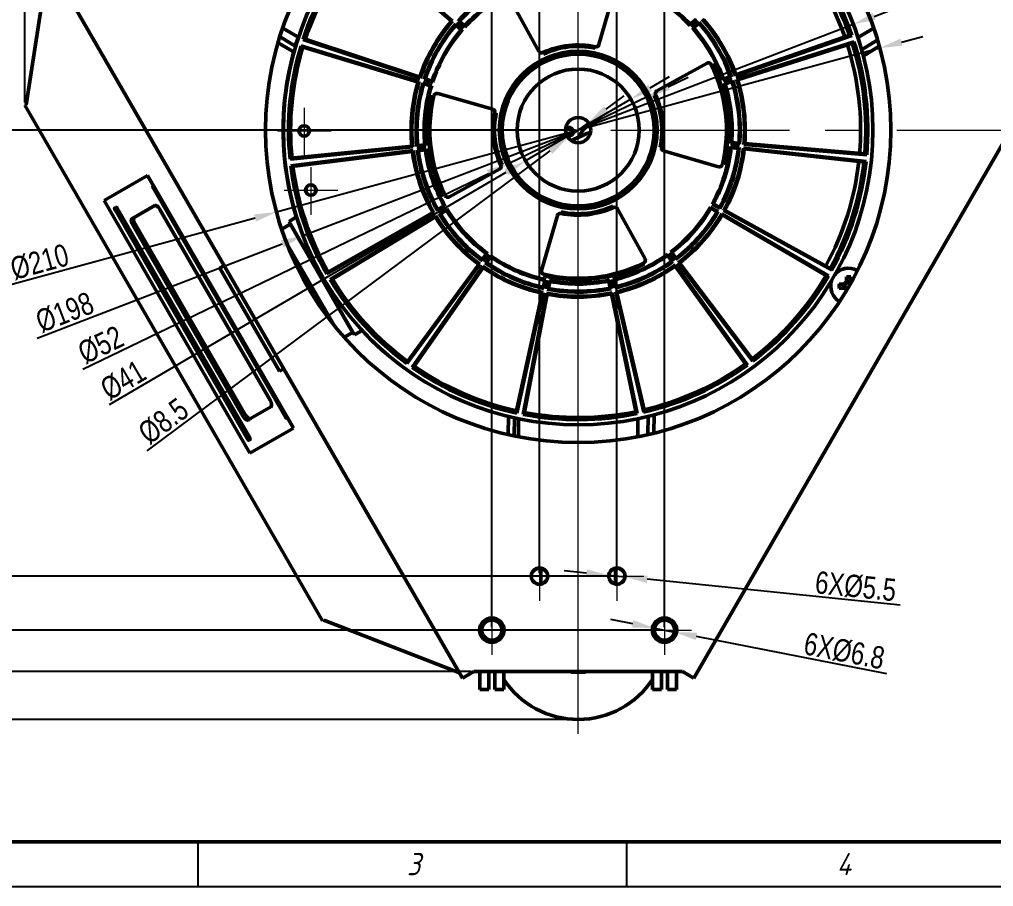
# Model space of a CAD drawing. Header units: inches. Extents: x -2049 to -860, y -317 to 524.
# Drawn here: x -1871.9 to -1653.8, y -317.3 to -123.1 of the extents above; entities that cross this region are included whole.
import ezdxf

# ---------------------------------------------------------------- set-up
doc = ezdxf.new("R2010")
doc.units = ezdxf.units.IN
doc.header["$LTSCALE"] = 2.574606
doc.header["$MEASUREMENT"] = 0
doc.header["$PDMODE"] = 3
doc.header["$PDSIZE"] = 0.3125
doc.linetypes.add('CENTER', pattern=[0.6, 0.375, -0.075, 0.075, -0.075])
doc.linetypes.add('CENTERX2', pattern=[20.32, 12.7, -2.54, 2.54, -2.54])
doc.layers.get('0').update_dxf_attribs({"linetype": 'CONTINUOUS', "lineweight": 50})
doc.layers.get('Defpoints').update_dxf_attribs({"linetype": 'CONTINUOUS'})
for name, color, linetype, lineweight in [('dim', 7, 'CONTINUOUS', 9), ('中心线', 7, 'CENTERX2', 15), ('侧边栏', 255, 'CONTINUOUS', 25), ('图框粗', 7, 'CONTINUOUS', 50), ('图框细', 255, 'CONTINUOUS', 25)]:
    doc.layers.add(name, color=color, linetype=linetype, lineweight=lineweight)
doc.styles.add('TEXTSTYLE_1', font='gdt', dxfattribs={"width": 0.8})
doc.styles.add('样式5.0', font='gbeitc.shx', dxfattribs={"height": 5, "bigfont": 'gbcbig.shx'})
doc.dimstyles.new('ISO-25', dxfattribs={"dimtxt": 5, "dimasz": 5, "dimexe": 1.25, "dimexo": 0.625, "dimtad": 1, "dimdec": 0, "dimlfac": 1.5, "dimdsep": 46, "dimtxsty": 'TEXTSTYLE_1', "dimcen": 2.5, "dimclrd": 256, "dimclre": 256, "dimclrt": 256, "dimadec": 0, "dimazin": 0, "dimtfac": 1, "dimtdec": 0, "dimtmove": 0, "dimatfit": 3, "dimfxl": 1, "dimlwd": 25, "dimarcsym": 0})
doc.dimstyles.new('ISO-25$0', dxfattribs={"dimtxt": 5, "dimasz": 5, "dimexe": 1.25, "dimexo": 0.625, "dimtad": 1, "dimdec": 0, "dimlfac": 1.5, "dimdsep": 46, "dimtxsty": 'TEXTSTYLE_1', "dimcen": 2.5, "dimclrd": 256, "dimclre": 256, "dimclrt": 256, "dimadec": 0, "dimazin": 0, "dimtfac": 1, "dimtdec": 0, "dimtmove": 0, "dimatfit": 3, "dimfxl": 1, "dimlwd": 25, "dimarcsym": 0})

# ---------------------------------------------------------------- blocks, each defined once
blk = doc.blocks.new('A0图框')
at = {"layer": '图框粗'}
blk.add_lwpolyline([(25, 10), (1179, 10), (1179, 831), (25, 831)], close=True, dxfattribs=at)
at = {"layer": '图框细'}
for p, q in [((217, 0), (217, 10)), ((313, 0), (313, 10))]:
    blk.add_line(p, q, dxfattribs=at)
blk.add_lwpolyline([(0, 0), (1189, 0), (1189, 841), (0, 841)], close=True, dxfattribs=at)
at = {"layer": '图框细', "char_height": 5, "width": 96, "attachment_point": 1, "style": '样式5.0'}
for s, insert in [('\\pi46.69792;3', (217, 7.52)), ('\\pi46.95833;4', (313, 7.52))]:
    blk.add_mtext(s, dxfattribs=dict(at, insert=insert))
blk = doc.blocks.new('*D21')
at = {"layer": 'Defpoints', "color": 0, "transparency": 16777216}
for p in [(-1950.62, -64.04), (-1840.15, -64.04), (-1746.82, -279.87)]:
    blk.add_point(p, dxfattribs=at)
at = {"layer": 'dim', "lineweight": -2, "transparency": 16777216}
for p, q in [((-1840.77, -64.04), (-1951.87, -64.04)), ((-1747.44, -279.87), (-1951.87, -279.87))]:
    blk.add_line(p, q, dxfattribs=at)
at = {"layer": 'dim', "lineweight": 25, "transparency": 16777216}
blk.add_line((-1950.62, -274.87), (-1950.62, -69.04), dxfattribs=at)
at = {"layer": 'dim', "transparency": 16777216}
for points in [[(-1951.45, -69.04), (-1949.79, -69.04), (-1950.62, -64.04)], [(-1951.45, -274.87), (-1949.79, -274.87), (-1950.62, -279.87)]]:
    blk.add_solid(points, dxfattribs=at)
at = {"layer": 'dim', "transparency": 16777216, "insert": (-1953.75, -149.27), "char_height": 5, "attachment_point": 5, "rotation": 90, "style": 'TEXTSTYLE_1'}
blk.add_mtext('324', dxfattribs=at)
blk = doc.blocks.new('*D22')
at = {"layer": 'Defpoints', "color": 0, "transparency": 16777216}
for p in [(-1840.15, -64.04), (-1911.69, -147.87), (-1746.82, -147.87)]:
    blk.add_point(p, dxfattribs=at)
at = {"layer": 'dim', "lineweight": -2, "transparency": 16777216}
for p, q in [((-1840.77, -64.04), (-1912.94, -64.04)), ((-1747.44, -147.87), (-1912.94, -147.87))]:
    blk.add_line(p, q, dxfattribs=at)
at = {"layer": 'dim', "lineweight": 25, "transparency": 16777216}
blk.add_line((-1911.69, -69.04), (-1911.69, -142.87), dxfattribs=at)
at = {"layer": 'dim', "transparency": 16777216}
for points in [[(-1912.53, -69.04), (-1910.86, -69.04), (-1911.69, -64.04)], [(-1912.53, -142.87), (-1910.86, -142.87), (-1911.69, -147.87)]]:
    blk.add_solid(points, dxfattribs=at)
at = {"layer": 'dim', "transparency": 16777216, "insert": (-1914.82, -105.43), "char_height": 5, "attachment_point": 5, "rotation": 90, "style": 'TEXTSTYLE_1'}
blk.add_mtext('126', dxfattribs=at)
blk = doc.blocks.new('*D23')
at = {"layer": 'Defpoints', "color": 0, "transparency": 16777216}
for p in [(-1679.27, -129.5), (-1814.36, -166.24)]:
    blk.add_point(p, dxfattribs=at)
at = {"layer": 'dim', "lineweight": 25, "transparency": 16777216}
for p, q in [((-1674.45, -128.19), (-1669.62, -126.88)), ((-1679.27, -129.5), (-1814.36, -166.24)), ((-1874.18, -182.51), (-1819.19, -167.55))]:
    blk.add_line(p, q, dxfattribs=at)
at = {"layer": 'dim', "transparency": 16777216}
for points in [[(-1674.67, -127.39), (-1674.23, -128.99), (-1679.27, -129.5)], [(-1819.4, -166.75), (-1818.97, -168.35), (-1814.36, -166.24)]]:
    blk.add_solid(points, dxfattribs=at)
at = {"layer": 'dim', "transparency": 16777216, "insert": (-1867.42, -177.43), "char_height": 5, "attachment_point": 5, "rotation": 15.213, "style": 'TEXTSTYLE_1'}
blk.add_mtext('%%c210', dxfattribs=at)
blk = doc.blocks.new('*D24')
at = {"layer": 'Defpoints', "color": 0, "transparency": 16777216}
for p in [(-1685.21, -124.2), (-1808.42, -171.54)]:
    blk.add_point(p, dxfattribs=at)
at = {"layer": 'dim', "lineweight": 25, "transparency": 16777216}
for p, q in [((-1680.54, -122.4), (-1675.88, -120.61)), ((-1685.21, -124.2), (-1808.42, -171.54)), ((-1868.01, -194.45), (-1813.09, -173.34))]:
    blk.add_line(p, q, dxfattribs=at)
at = {"layer": 'dim', "transparency": 16777216}
for points in [[(-1680.84, -121.62), (-1680.24, -123.18), (-1685.21, -124.2)], [(-1813.39, -172.56), (-1812.79, -174.12), (-1808.42, -171.54)]]:
    blk.add_solid(points, dxfattribs=at)
at = {"layer": 'dim', "transparency": 16777216, "insert": (-1861.79, -188.71), "char_height": 5, "attachment_point": 5, "rotation": 21.0215, "style": 'TEXTSTYLE_1'}
blk.add_mtext('%%c198', dxfattribs=at)
blk = doc.blocks.new('*D29')
at = {"layer": 'Defpoints', "color": 0, "transparency": 16777216}
for p in [(-1627.56, -9.25), (-1627.56, -108.96), (-1870.7, -142.33)]:
    blk.add_point(p, dxfattribs=at)
at = {"layer": 'dim', "lineweight": -2, "transparency": 16777216}
for p, q in [((-1870.7, -141.7), (-1870.7, -8)), ((-1627.56, -108.33), (-1627.56, -8))]:
    blk.add_line(p, q, dxfattribs=at)
at = {"layer": 'dim', "lineweight": 25, "transparency": 16777216}
blk.add_line((-1865.7, -9.25), (-1632.56, -9.25), dxfattribs=at)
at = {"layer": 'dim', "transparency": 16777216}
for points in [[(-1865.7, -8.42), (-1865.7, -10.09), (-1870.7, -9.25)], [(-1632.56, -8.42), (-1632.56, -10.09), (-1627.56, -9.25)]]:
    blk.add_solid(points, dxfattribs=at)
at = {"layer": 'dim', "transparency": 16777216, "insert": (-1749.13, -6.13), "char_height": 5, "attachment_point": 5, "style": 'TEXTSTYLE_1'}
blk.add_mtext('365', dxfattribs=at)
blk = doc.blocks.new('*D30')
at = {"layer": 'Defpoints', "color": 0, "transparency": 16777216}
for p in [(-1735.02, -140.96), (-1758.61, -154.78)]:
    blk.add_point(p, dxfattribs=at)
at = {"layer": 'dim', "lineweight": 25, "transparency": 16777216}
for p, q in [((-1730.71, -138.44), (-1726.39, -135.91)), ((-1735.02, -140.96), (-1758.61, -154.78)), ((-1851.77, -209.34), (-1762.92, -157.3))]:
    blk.add_line(p, q, dxfattribs=at)
at = {"layer": 'dim', "transparency": 16777216}
for points in [[(-1731.13, -137.72), (-1730.29, -139.15), (-1735.02, -140.96)], [(-1763.34, -156.59), (-1762.5, -158.02), (-1758.61, -154.78)]]:
    blk.add_solid(points, dxfattribs=at)
at = {"layer": 'dim', "transparency": 16777216, "insert": (-1848.7, -203.92), "char_height": 5, "attachment_point": 5, "rotation": 30.3587, "style": 'TEXTSTYLE_1'}
blk.add_mtext('%%c41', dxfattribs=at)
blk = doc.blocks.new('*D31')
at = {"layer": 'Defpoints', "color": 0, "transparency": 16777216}
for p in [(-1744.54, -146.18), (-1749.09, -149.56)]:
    blk.add_point(p, dxfattribs=at)
at = {"layer": 'dim', "lineweight": 25, "transparency": 16777216}
for p, q in [((-1740.53, -143.19), (-1736.52, -140.21)), ((-1744.54, -146.18), (-1749.09, -149.56)), ((-1843.37, -219.72), (-1753.1, -152.55))]:
    blk.add_line(p, q, dxfattribs=at)
at = {"layer": 'dim', "transparency": 16777216}
for points in [[(-1741.03, -142.53), (-1740.03, -143.86), (-1744.54, -146.18)], [(-1753.6, -151.88), (-1752.6, -153.21), (-1749.09, -149.56)]]:
    blk.add_solid(points, dxfattribs=at)
at = {"layer": 'dim', "transparency": 16777216, "insert": (-1839.69, -213.08), "char_height": 5, "attachment_point": 5, "rotation": 36.654, "style": 'TEXTSTYLE_1'}
blk.add_mtext('%%c8.5', dxfattribs=at)
blk = doc.blocks.new('*D32')
at = {"layer": 'Defpoints', "color": 0, "transparency": 16777216}
for p in [(-1731.21, -140.34), (-1762.43, -155.4)]:
    blk.add_point(p, dxfattribs=at)
at = {"layer": 'dim', "lineweight": 25, "transparency": 16777216}
for p, q in [((-1726.7, -138.16), (-1722.2, -135.99)), ((-1731.21, -140.34), (-1762.43, -155.4)), ((-1857.73, -201.4), (-1766.93, -157.58))]:
    blk.add_line(p, q, dxfattribs=at)
at = {"layer": 'dim', "transparency": 16777216}
for points in [[(-1727.07, -137.41), (-1726.34, -138.91), (-1731.21, -140.34)], [(-1767.29, -156.83), (-1766.57, -158.33), (-1762.43, -155.4)]]:
    blk.add_solid(points, dxfattribs=at)
at = {"layer": 'dim', "transparency": 16777216, "insert": (-1853.72, -196), "char_height": 5, "attachment_point": 5, "rotation": 25.7627, "style": 'TEXTSTYLE_1'}
blk.add_mtext('%%c52', dxfattribs=at)
blk = doc.blocks.new('*D33')
at = {"layer": 'Defpoints', "color": 0, "transparency": 16777216}
for p in [(-1840.15, -64.04), (-1921.28, -247.78), (-1738.15, -247.78)]:
    blk.add_point(p, dxfattribs=at)
at = {"layer": 'dim', "lineweight": -2, "transparency": 16777216}
for p, q in [((-1840.77, -64.04), (-1922.53, -64.04)), ((-1738.77, -247.78), (-1922.53, -247.78))]:
    blk.add_line(p, q, dxfattribs=at)
at = {"layer": 'dim', "lineweight": 25, "transparency": 16777216}
blk.add_line((-1921.28, -69.04), (-1921.28, -242.78), dxfattribs=at)
at = {"layer": 'dim', "transparency": 16777216}
for points in [[(-1922.11, -69.04), (-1920.45, -69.04), (-1921.28, -64.04)], [(-1922.11, -242.78), (-1920.45, -242.78), (-1921.28, -247.78)]]:
    blk.add_solid(points, dxfattribs=at)
at = {"layer": 'dim', "transparency": 16777216, "insert": (-1924.41, -170.43), "char_height": 5, "attachment_point": 5, "rotation": 90, "style": 'TEXTSTYLE_1'}
blk.add_mtext('276', dxfattribs=at)
blk = doc.blocks.new('*D34')
at = {"layer": 'Defpoints', "color": 0, "transparency": 16777216}
for p in [(-1931.45, -64.04), (-1840.15, -64.04), (-1727.48, -259.87)]:
    blk.add_point(p, dxfattribs=at)
at = {"layer": 'dim', "lineweight": -2, "transparency": 16777216}
for p, q in [((-1840.77, -64.04), (-1932.7, -64.04)), ((-1728.11, -259.87), (-1932.7, -259.87))]:
    blk.add_line(p, q, dxfattribs=at)
at = {"layer": 'dim', "lineweight": 25, "transparency": 16777216}
blk.add_line((-1931.45, -254.87), (-1931.45, -69.04), dxfattribs=at)
at = {"layer": 'dim', "transparency": 16777216}
for points in [[(-1932.28, -69.04), (-1930.61, -69.04), (-1931.45, -64.04)], [(-1932.28, -254.87), (-1930.61, -254.87), (-1931.45, -259.87)]]:
    blk.add_solid(points, dxfattribs=at)
at = {"layer": 'dim', "transparency": 16777216, "insert": (-1934.57, -170.85), "char_height": 5, "attachment_point": 5, "rotation": 90, "style": 'TEXTSTYLE_1'}
blk.add_mtext('294', dxfattribs=at)
blk = doc.blocks.new('*D35')
at = {"layer": 'Defpoints', "color": 0, "transparency": 16777216}
for p in [(-1738.15, -73.4), (-1755.48, -247.78), (-1738.15, -247.78)]:
    blk.add_point(p, dxfattribs=at)
at = {"layer": 'dim', "lineweight": -2, "transparency": 16777216}
for p, q in [((-1755.48, -247.15), (-1755.48, -72.15)), ((-1738.15, -247.15), (-1738.15, -72.15))]:
    blk.add_line(p, q, dxfattribs=at)
at = {"layer": 'dim', "lineweight": 25, "transparency": 16777216}
for p, q in [((-1750.48, -73.4), (-1743.15, -73.4)), ((-1738.15, -73.4), (-1717.41, -73.4))]:
    blk.add_line(p, q, dxfattribs=at)
at = {"layer": 'dim', "transparency": 16777216}
for points in [[(-1750.48, -72.57), (-1750.48, -74.23), (-1755.48, -73.4)], [(-1743.15, -72.57), (-1743.15, -74.23), (-1738.15, -73.4)]]:
    blk.add_solid(points, dxfattribs=at)
at = {"layer": 'dim', "transparency": 16777216, "insert": (-1721.27, -70.28), "char_height": 5, "attachment_point": 5, "style": 'TEXTSTYLE_1'}
blk.add_mtext('26', dxfattribs=at)
blk = doc.blocks.new('*D36')
at = {"layer": 'Defpoints', "color": 0, "transparency": 16777216}
for p in [(-1727.48, -56.42), (-1766.15, -259.87), (-1727.48, -259.87)]:
    blk.add_point(p, dxfattribs=at)
at = {"layer": 'dim', "lineweight": -2, "transparency": 16777216}
for p, q in [((-1766.15, -259.24), (-1766.15, -55.17)), ((-1727.48, -259.24), (-1727.48, -55.17))]:
    blk.add_line(p, q, dxfattribs=at)
at = {"layer": 'dim', "lineweight": 25, "transparency": 16777216}
blk.add_line((-1761.15, -56.42), (-1732.48, -56.42), dxfattribs=at)
at = {"layer": 'dim', "transparency": 16777216}
for points in [[(-1761.15, -55.58), (-1761.15, -57.25), (-1766.15, -56.42)], [(-1732.48, -55.58), (-1732.48, -57.25), (-1727.48, -56.42)]]:
    blk.add_solid(points, dxfattribs=at)
at = {"layer": 'dim', "transparency": 16777216, "insert": (-1746.91, -53.29), "char_height": 5, "attachment_point": 5, "style": 'TEXTSTYLE_1'}
blk.add_mtext('58', dxfattribs=at)
blk = doc.blocks.new('*D37')
at = {"layer": 'Defpoints', "color": 0, "transparency": 16777216}
for p in [(-1729.71, -259.43), (-1725.26, -260.3)]:
    blk.add_point(p, dxfattribs=at)
at = {"layer": 'dim', "lineweight": 25, "transparency": 16777216}
for p, q in [((-1734.61, -258.47), (-1739.52, -257.5)), ((-1729.71, -259.43), (-1725.26, -260.3)), ((-1677.68, -269.64), (-1720.35, -261.27))]:
    blk.add_line(p, q, dxfattribs=at)
at = {"layer": 'dim', "transparency": 16777216}
for points in [[(-1734.45, -257.65), (-1734.77, -259.28), (-1729.71, -259.43)], [(-1720.19, -260.45), (-1720.51, -262.08), (-1725.26, -260.3)]]:
    blk.add_solid(points, dxfattribs=at)
at = {"layer": 'dim', "transparency": 16777216, "insert": (-1687.23, -264.58), "char_height": 5, "attachment_point": 5, "rotation": 348.8962, "style": 'TEXTSTYLE_1'}
blk.add_mtext('6X%%C6.8', dxfattribs=at)
blk = doc.blocks.new('*D55')
at = {"layer": 'Defpoints', "color": 0, "transparency": 16777216}
for p in [(-1739.97, -247.59), (-1736.33, -247.96)]:
    blk.add_point(p, dxfattribs=at)
at = {"layer": 'dim', "lineweight": 25, "transparency": 16777216}
for p, q in [((-1744.95, -247.08), (-1749.92, -246.57)), ((-1739.97, -247.59), (-1736.33, -247.96)), ((-1674.71, -254.27), (-1731.35, -248.47))]:
    blk.add_line(p, q, dxfattribs=at)
at = {"layer": 'dim', "transparency": 16777216}
for points in [[(-1744.86, -246.25), (-1745.03, -247.91), (-1739.97, -247.59)], [(-1731.27, -247.64), (-1731.44, -249.3), (-1736.33, -247.96)]]:
    blk.add_solid(points, dxfattribs=at)
at = {"layer": 'dim', "transparency": 16777216, "insert": (-1684.68, -250.11), "char_height": 5, "attachment_point": 5, "rotation": 354.1565, "style": 'TEXTSTYLE_1'}
blk.add_mtext('6X%%C5.5', dxfattribs=at)
blk = doc.blocks.new('*D42')
at = {"layer": 'Defpoints', "color": 0, "transparency": 16777216}
for p in [(-1840.15, -64.04), (-1941.03, -269.11), (-1770.15, -269.11)]:
    blk.add_point(p, dxfattribs=at)
at = {"layer": 'dim', "lineweight": -2, "transparency": 16777216}
for p, q in [((-1840.77, -64.04), (-1942.28, -64.04)), ((-1770.77, -269.11), (-1942.28, -269.11))]:
    blk.add_line(p, q, dxfattribs=at)
at = {"layer": 'dim', "lineweight": 25, "transparency": 16777216}
blk.add_line((-1941.03, -69.04), (-1941.03, -264.11), dxfattribs=at)
at = {"layer": 'dim', "transparency": 16777216}
for points in [[(-1941.87, -69.04), (-1940.2, -69.04), (-1941.03, -64.04)], [(-1941.87, -264.11), (-1940.2, -264.11), (-1941.03, -269.11)]]:
    blk.add_solid(points, dxfattribs=at)
at = {"layer": 'dim', "transparency": 16777216, "insert": (-1944.16, -171.2), "char_height": 5, "attachment_point": 5, "rotation": 90, "style": 'TEXTSTYLE_1'}
blk.add_mtext('308', dxfattribs=at)

msp = doc.modelspace()

# ---------------------------------------------------------------- linework, layer by layer
at = {"color": 7, "linetype": 'Continuous'}
for p, q in [((-1774.93, -123.46), (-1795.82, -105.37)), ((-1795.8, -105.65), (-1775.21, -123.48)), ((-1772.75, -270.61), (-1866.08, -108.96)), ((-1720.89, -270.61), (-1627.56, -108.96)), ((-1865.49, -109.97), (-1870.46, -142.19)), ((-1738.61, -116.41), (-1742.17, -128.73)), ((-1755.6, -130.24), (-1761.8, -119.02)), ((-1772.71, -125.38), (-1774.22, -124.07)), ((-1773.71, -123.49), (-1772.23, -124.83)), ((-1772.24, -124.55), (-1773.42, -123.48)), ((-1721.74, -124.47), (-1720.28, -123.1)), ((-1720.56, -123.09), (-1721.73, -124.19)), ((-1719.76, -123.67), (-1721.25, -125.01)), ((-1720.97, -125.02), (-1719.77, -123.96)), ((-1812.99, -125.06), (-1809.41, -127.13)), ((-1774.2, -124.35), (-1772.99, -125.4)), ((-1684.22, -127.13), (-1680.64, -125.06)), ((-1810.45, -130.45), (-1813.97, -128.34)), ((-1810.04, -129.14), (-1813.58, -127.02)), ((-1808.42, -127.57), (-1808.17, -127.45)), ((-1808.42, -127.57), (-1782.19, -136.24)), ((-1782.31, -135.99), (-1808.17, -127.45)), ((-1711.62, -135.73), (-1685.51, -126.68)), ((-1685.76, -126.56), (-1711.5, -135.47)), ((-1685.04, -128.08), (-1711.37, -136.49)), ((-1711.12, -136.62), (-1685.17, -128.33)), ((-1685.76, -126.56), (-1685.51, -126.68)), ((-1685.04, -128.08), (-1685.17, -128.33)), ((-1683.35, -129.93), (-1679.84, -127.73)), ((-1782.43, -137), (-1808.87, -128.98)), ((-1808.73, -129.23), (-1808.87, -128.98)), ((-1808.73, -129.23), (-1782.68, -137.14)), ((-1683.01, -131.29), (-1679.44, -129.06)), ((-1729.19, -139.09), (-1717.97, -132.89)), ((-1779.62, -137.86), (-1781.53, -137.27)), ((-1781.3, -136.53), (-1779.4, -137.16)), ((-1779.53, -136.91), (-1781.05, -136.41)), ((-1714.39, -136.69), (-1712.5, -136.03)), ((-1712.76, -135.91), (-1714.27, -136.44)), ((-1712.26, -136.77), (-1714.16, -137.38)), ((-1713.91, -137.51), (-1712.39, -137.02)), ((-1781.4, -137.52), (-1779.87, -137.99)), ((-1778.27, -139.67), (-1765.95, -143.22)), ((-1804.04, -257.8), (-1870.7, -142.33)), ((-1744.63, -148.54), (-1748.37, -150.22)), ((-1811.35, -154.39), (-1783.86, -151.63)), ((-1783.77, -152.43), (-1811.19, -155.85)), ((-1784.08, -151.45), (-1811.17, -154.17)), ((-1810.96, -156.02), (-1783.94, -152.65)), ((-1780.94, -151.34), (-1782.93, -151.54)), ((-1782.84, -152.31), (-1780.86, -152.06)), ((-1782.75, -151.32), (-1781.16, -151.16)), ((-1781.03, -152.29), (-1782.62, -152.49)), ((-1715.36, -156.07), (-1727.68, -152.52)), ((-1710.73, -151.79), (-1712.72, -151.57)), ((-1712.65, -150.84), (-1710.65, -151.02)), ((-1712.54, -151.79), (-1710.95, -151.97)), ((-1710.84, -150.8), (-1712.43, -150.66)), ((-1682.33, -154.91), (-1709.8, -151.89)), ((-1709.72, -151.09), (-1682.19, -153.45)), ((-1709.62, -152.11), (-1682.56, -155.09)), ((-1682.37, -153.23), (-1709.51, -150.91)), ((-1811.35, -154.39), (-1811.17, -154.17)), ((-1682.37, -153.23), (-1682.19, -153.45)), ((-1810.96, -156.02), (-1811.19, -155.85)), ((-1764.44, -156.65), (-1775.67, -162.85)), ((-1682.33, -154.91), (-1682.56, -155.09)), ((-1843.23, -158.03), (-1852.99, -163.66)), ((-1810.57, -214.61), (-1843.23, -158.03)), ((-1841.9, -160.34), (-1842.04, -160.42)), ((-1842, -160.78), (-1812.33, -212.16)), ((-1852.99, -163.66), (-1820.33, -220.24)), ((-1850.34, -165.21), (-1850.58, -165.35)), ((-1850.53, -165.71), (-1820.87, -217.09)), ((-1820.38, -216.81), (-1850.05, -165.43)), ((-1841.63, -164.8), (-1846.75, -167.76)), ((-1815.81, -208.4), (-1840.47, -165.67)), ((-1778.31, -165.91), (-1776.58, -164.92)), ((-1776.85, -164.84), (-1778.24, -165.64)), ((-1776.21, -165.55), (-1777.92, -166.58)), ((-1738.03, -165.5), (-1731.83, -176.72)), ((-1715.44, -166.13), (-1717.17, -165.12)), ((-1717.1, -165.39), (-1715.72, -166.2)), ((-1716.81, -164.49), (-1715.06, -165.45)), ((-1715.14, -165.18), (-1716.54, -164.41)), ((-1811.57, -168.32), (-1810.13, -167.49)), ((-1809.91, -167.22), (-1810.13, -167.49)), ((-1803.12, -180.07), (-1779.12, -166.37)), ((-1779.4, -166.3), (-1803.05, -179.8)), ((-1778.72, -167.06), (-1802.38, -181.34)), ((-1802.1, -181.41), (-1778.79, -167.34)), ((-1777.65, -166.65), (-1776.28, -165.82)), ((-1755.02, -179.33), (-1751.47, -167.01)), ((-1690.77, -180.53), (-1714.64, -166.6)), ((-1714.57, -166.87), (-1691.05, -180.6)), ((-1714.24, -165.9), (-1690.05, -179.25)), ((-1690.13, -178.98), (-1713.97, -165.82)), ((-1846.57, -169.19), (-1821.91, -211.92)), ((-1846.05, -168.89), (-1821.38, -211.61)), ((-1813.19, -170.03), (-1811.35, -168.96)), ((-1796.9, -193.72), (-1811.57, -168.32)), ((-1811.35, -168.96), (-1797.35, -193.21)), ((-1811.17, -169.01), (-1811.35, -168.96)), ((-1811.73, -173.91), (-1801.7, -191.29)), ((-1811.41, -174.73), (-1802.27, -190.56)), ((-1811.09, -175.56), (-1803.07, -189.44)), ((-1767.35, -175.59), (-1768.3, -176.88)), ((-1768.25, -177.16), (-1767.07, -175.55)), ((-1766.48, -175.97), (-1767.62, -177.61)), ((-1767.34, -177.56), (-1766.43, -176.25)), ((-1726.79, -175.96), (-1725.86, -177.26)), ((-1725.58, -177.31), (-1726.75, -175.69)), ((-1726.16, -175.25), (-1724.96, -176.85)), ((-1724.92, -176.57), (-1725.88, -175.29)), ((-1826.08, -178.24), (-1827.07, -178.81)), ((-1827.07, -178.81), (-1813.73, -201.9)), ((-1769.08, -177.96), (-1785.2, -199.91)), ((-1785.16, -200.19), (-1768.81, -177.92)), ((-1768.15, -178.38), (-1783.96, -201.05)), ((-1783.68, -201), (-1768.11, -178.66)), ((-1725.08, -178.35), (-1709.18, -200.46)), ((-1708.9, -200.5), (-1725.04, -178.07)), ((-1724.39, -177.59), (-1707.72, -199.63)), ((-1707.68, -199.35), (-1724.11, -177.63)), ((-1803.12, -180.07), (-1803.05, -179.8)), ((-1690.77, -180.53), (-1691.05, -180.6)), ((-1690.13, -178.98), (-1690.05, -179.25)), ((-1686.75, -180.76), (-1686.75, -182.11)), ((-1685.8, -180.76), (-1685.8, -182.1)), ((-1802.1, -181.41), (-1802.38, -181.34)), ((-1754.3, -181.55), (-1754.64, -183.11)), ((-1754.49, -183.35), (-1754.06, -181.4)), ((-1753.35, -181.54), (-1753.72, -183.51)), ((-1753.49, -183.35), (-1753.19, -181.78)), ((-1739.95, -181.68), (-1739.63, -183.25)), ((-1739.39, -183.4), (-1739.8, -181.44)), ((-1739.09, -181.29), (-1738.63, -183.23)), ((-1738.48, -182.99), (-1738.85, -181.44)), ((-1688.34, -182.35), (-1686.98, -182.35)), ((-1687.36, -183.3), (-1687.36, -182.35)), ((-1686.75, -181.74), (-1685.8, -181.74)), ((-1754.92, -184.41), (-1760.71, -211.02)), ((-1760.56, -211.26), (-1754.68, -184.26)), ((-1753.9, -184.42), (-1759.12, -211.56)), ((-1758.89, -211.4), (-1753.74, -184.66)), ((-1739.36, -184.55), (-1733.83, -211.22)), ((-1733.59, -211.37), (-1739.2, -184.32)), ((-1738.42, -184.14), (-1732.15, -211.06)), ((-1732, -210.82), (-1738.18, -184.29)), ((-1686.98, -183.3), (-1688.34, -183.3)), ((-1686.75, -183.53), (-1686.75, -183.69)), ((-1799.17, -194.26), (-1797.35, -193.21)), ((-1797.35, -193.21), (-1797.3, -193.03)), ((-1795.46, -192.89), (-1796.9, -193.72)), ((-1795.46, -192.89), (-1795.09, -192.83)), ((-1785.16, -200.19), (-1785.2, -199.91)), ((-1708.9, -200.5), (-1709.18, -200.46)), ((-1707.68, -199.35), (-1707.72, -199.63)), ((-1812.75, -201.33), (-1813.73, -201.9)), ((-1783.68, -201), (-1783.96, -201.05)), ((-1820.75, -212.79), (-1815.63, -209.83)), ((-1733.59, -211.37), (-1733.83, -211.22)), ((-1732, -210.82), (-1732.15, -211.06)), ((-1729.8, -211.57), (-1729.88, -215.78)), ((-1812.04, -212.38), (-1811.9, -212.3)), ((-1762.41, -211.95), (-1762.49, -216.04)), ((-1761.08, -212.24), (-1761.16, -216.32)), ((-1760.15, -216.53), (-1760.15, -212.44)), ((-1733.48, -212.5), (-1733.48, -216.53)), ((-1731.14, -211.91), (-1731.22, -216.06)), ((-1820.33, -220.24), (-1810.57, -214.61)), ((-1820.58, -217.31), (-1820.34, -217.17)), ((-1755.15, -246.2), (-1755.15, -249.57)), ((-1738.48, -249.57), (-1738.48, -246.2)), ((-1803.8, -257.66), (-1804.04, -257.8)), ((-1803.8, -257.66), (-1773.41, -269.46)), ((-1770.15, -269.11), (-1772.75, -270.61)), ((-1770.15, -269.11), (-1723.48, -269.11)), ((-1768.82, -273.2), (-1768.82, -269.11)), ((-1766.82, -269.11), (-1766.82, -273.2)), ((-1765.48, -273.2), (-1765.48, -269.11)), ((-1763.48, -269.11), (-1763.48, -273.2)), ((-1748.48, -269.31), (-1748.48, -269.11)), ((-1745.15, -269.31), (-1748.48, -269.31)), ((-1745.15, -269.31), (-1745.15, -269.11)), ((-1730.15, -273.2), (-1730.15, -269.11)), ((-1728.15, -269.11), (-1728.15, -273.2)), ((-1726.82, -273.2), (-1726.82, -269.11)), ((-1724.82, -269.11), (-1724.82, -273.2)), ((-1720.89, -270.61), (-1723.48, -269.11)), ((-1766.82, -273.2), (-1768.82, -273.2)), ((-1763.48, -273.2), (-1765.48, -273.2)), ((-1728.15, -273.2), (-1730.15, -273.2)), ((-1724.82, -273.2), (-1726.82, -273.2))]:
    msp.add_line(p, q, dxfattribs=at)
for p, q in [((-1760.56, -211.26), (-1760.71, -211.02)), ((-1758.89, -211.4), (-1759.12, -211.56))]:
    msp.add_line(p, q)
for centre, radius in [((-1746.82, -147.87), 70), ((-1746.82, -147.87), 66), ((-1746.82, -147.87), 17.67), ((-1746.82, -147.87), 17.33), ((-1746.82, -147.87), 17), ((-1746.82, -147.87), 13.67), ((-1746.82, -147.87), 2.83), ((-1808.18, -148.06), 1.17), ((-1806.69, -161.31), 1.17), ((-1755.48, -247.78), 1.83), ((-1738.15, -247.78), 1.83), ((-1766.15, -259.87), 2.73), ((-1727.48, -259.87), 2.73), ((-1766.15, -259.87), 2.27), ((-1727.48, -259.87), 2.27)]:
    msp.add_circle(centre, radius, dxfattribs=at)
for centre, radius, start, end in [((-1746.82, -147.87), 64.86, 19.0658, 41.766), ((-1746.82, -147.87), 64.86, 139.0658, 161.766), ((-1746.82, -147.87), 64.39, 139.2437, 161.5881), ((-1746.82, -147.87), 63.24, 19.2458, 41.586), ((-1746.82, -147.87), 64.39, 19.2437, 41.5881), ((-1746.82, -147.87), 36.3, 115.0292, 137.8026), ((-1746.82, -147.87), 36.1, 115.3462, 137.4856), ((-1746.82, -147.87), 34.5, 115.357, 137.4748), ((-1746.82, -147.87), 34.3, 115.0244, 137.8074), ((-1746.82, -147.87), 34.3, 43.0244, 65.8074), ((-1746.82, -147.87), 34.5, 43.357, 65.4748), ((-1746.82, -147.87), 37.43, 139.3379, 161.4939), ((-1746.82, -147.87), 37.23, 139.0313, 161.8005), ((-1746.82, -147.87), 36.3, 139.0292, 161.8026), ((-1764.86, -264.25), 141.15, 94.0912, 94.2059), ((-1638.11, -114.34), 136.46, 184.0905, 184.2093), ((-1767.2, -259.49), 136.15, 92.6223, 92.7414), ((-1851.76, -120.13), 130.09, 358.0894, 358.2139), ((-1855.69, -115.94), 136.15, 356.6223, 356.7414), ((-1746.82, -147.87), 36.1, 19.3462, 41.4856), ((-1746.82, -147.87), 36.3, 19.0292, 41.8026), ((-1746.82, -147.87), 37.23, 19.0313, 41.8005), ((-1746.82, -147.87), 37.43, 19.3379, 41.4939), ((-1746.82, -147.87), 36.1, 139.3462, 161.4856), ((-1746.82, -147.87), 34.5, 139.357, 161.4748), ((-1746.82, -147.87), 34.3, 139.0244, 161.8074), ((-1763.43, -255.13), 130.09, 94.0894, 94.2139), ((-1642.59, -118.62), 129.78, 182.6178, 182.7425), ((-1746.82, -147.87), 34.3, 19.0244, 41.8074), ((-1728.62, -254.58), 129.78, 86.6178, 86.7425), ((-1746.82, -147.87), 34.5, 19.357, 41.4748), ((-1746.89, -147.83), 66, 161.6519, 163.4834), ((-1746.82, -147.87), 64.39, 355.2437, 17.5881), ((-1746.82, -147.87), 64.86, 355.0658, 17.766), ((-1746.89, -147.83), 66, 164.6838, 197.1359), ((-1746.82, -147.87), 64.86, 163.0658, 185.766), ((-1746.82, -147.87), 64.39, 163.2437, 185.5881), ((-1755.02, -129.92), 0.667, 208.9159, 294.5564), ((-1746.82, -147.87), 19.07, 78.2754, 114.5564), ((-1746.82, -147.87), 18.73, 78.2754, 114.5564), ((-1742.81, -128.55), 0.667, 258.2754, 343.9159), ((-1746.82, -147.87), 63.24, 355.2458, 17.586), ((-1717.64, -133.47), 0.667, 26.2732, 118.9159), ((-1746.82, -147.87), 33.53, 346.5585, 26.2732), ((-1746.82, -147.87), 33.2, 346.5585, 26.2732), ((-1746.82, -147.87), 37.43, 163.3379, 185.4939), ((-1746.82, -147.87), 37.23, 163.0313, 185.8005), ((-1746.82, -147.87), 36.3, 163.0292, 185.8026), ((-1715.96, -261.53), 141.15, 118.0912, 118.2059), ((-1656.4, -72.87), 140.84, 206.6257, 206.7407), ((-1661.15, -73.02), 136.46, 208.0905, 208.2093), ((-1720.03, -258.13), 136.15, 116.6223, 116.7414), ((-1663.5, -78.76), 129.78, 206.6178, 206.7425), ((-1831.4, -79.85), 130.09, 334.0894, 334.2139), ((-1773.6, -252.75), 129.78, 62.6178, 62.7425), ((-1746.82, -147.87), 34.3, 355.0244, 17.8074), ((-1772.13, -258.78), 136.46, 64.0905, 64.2093), ((-1833.29, -74.41), 136.15, 332.6223, 332.7414), ((-1746.82, -147.87), 36.1, 355.3462, 17.4856), ((-1746.82, -147.87), 36.3, 355.0292, 17.8026), ((-1838.58, -74.06), 141.15, 334.0912, 334.2059), ((-1775.88, -261.69), 140.85, 62.6257, 62.7407), ((-1746.82, -147.87), 37.23, 355.0313, 17.8005), ((-1746.82, -147.87), 37.43, 355.3379, 17.4939), ((-1746.82, -147.87), 36.1, 163.3462, 185.4856), ((-1746.82, -147.87), 34.5, 163.357, 185.4748), ((-1746.82, -147.87), 34.3, 163.0244, 185.8074), ((-1718.37, -252.62), 130.09, 118.0894, 118.2139), ((-1728.87, -139.67), 0.667, 118.9159, 204.5564), ((-1746.82, -147.87), 34.5, 355.357, 17.4748), ((-1746.82, -147.87), 33.53, 166.5585, 206.2732), ((-1746.82, -147.87), 33.2, 166.5585, 206.2732), ((-1778.46, -140.31), 0.667, 73.9159, 166.5585), ((-1746.82, -147.87), 18.73, 348.2754, 24.5564), ((-1746.82, -147.87), 19.07, 348.2754, 24.5564), ((-1766.14, -143.86), 0.667, 348.2754, 73.9159), ((-1746.82, -147.87), 19.07, 168.2754, 204.5564), ((-1746.82, -147.87), 18.73, 168.2754, 204.5564), ((-1748.94, -148.25), 0.833, 233.9145, 147.1656), ((-1748.94, -148.25), 1, 249.1134, 130.9542), ((-1742.57, -150.53), 4.11, 127.1531, 163.4312), ((-1743.64, -149.12), 2.34, 103.6853, 127.1531), ((-1745.19, -150.42), 1.83, 131.2281, 150.0149), ((-1743.81, -150.37), 2, 97.4021, 114.1637), ((-1694.73, -42.58), 140.84, 230.6257, 230.7407), ((-1672.4, -239.15), 141.15, 142.0912, 142.2059), ((-1746.82, -147.87), 37.43, 187.3379, 209.4939), ((-1746.82, -147.87), 37.23, 187.0313, 209.8005), ((-1677.5, -237.7), 136.15, 140.6223, 140.7414), ((-1746.82, -147.87), 36.3, 187.0292, 209.8026), ((-1699, -44.65), 136.46, 232.0905, 232.2093), ((-1746.82, -147.87), 36.1, 187.3462, 209.4856), ((-1698.81, -50.85), 129.78, 230.6178, 230.7425), ((-1678.22, -231.99), 130.09, 142.0894, 142.2139), ((-1746.82, -147.87), 34.5, 187.357, 209.4748), ((-1746.82, -147.87), 34.3, 187.0244, 209.8074), ((-1727.5, -151.88), 0.667, 168.2754, 253.9159), ((-1746.82, -147.87), 34.3, 331.0244, 353.8074), ((-1746.82, -147.87), 34.5, 331.357, 353.4748), ((-1746.82, -147.87), 36.1, 331.3462, 353.4856), ((-1746.82, -147.87), 36.3, 331.0292, 353.8026), ((-1746.82, -147.87), 37.23, 331.0313, 353.8005), ((-1746.82, -147.87), 37.43, 331.3379, 353.4939), ((-1813.94, -232.79), 129.78, 38.6178, 38.7425), ((-1796.42, -51.32), 130.09, 310.0894, 310.2139), ((-1795.94, -45.59), 136.15, 308.6223, 308.7414), ((-1815.05, -238.89), 136.46, 40.0905, 40.2093), ((-1819.66, -240.03), 140.84, 38.6257, 38.7407), ((-1800.62, -43.11), 141.15, 310.0912, 310.2059), ((-1746.82, -147.87), 64.86, 187.0658, 209.766), ((-1746.82, -147.87), 64.39, 187.2437, 209.5881), ((-1764.76, -156.07), 0.667, 298.9159, 24.5564), ((-1715.17, -155.43), 0.667, 253.9159, 346.5585), ((-1746.82, -147.87), 63.24, 331.2458, 353.586), ((-1746.82, -147.87), 64.39, 331.2437, 353.5881), ((-1746.82, -147.87), 64.86, 331.0658, 353.766), ((-1775.99, -162.27), 0.667, 206.2732, 298.9159), ((-1646.96, -201.74), 136.16, 164.6223, 164.7414), ((-1742.42, -39.71), 129.79, 254.6178, 254.7425), ((-1649.94, -196.82), 130.09, 166.0894, 166.2139), ((-1746.82, -147.87), 34.3, 211.0244, 233.8074), ((-1746.82, -147.87), 19.07, 258.2754, 294.5564), ((-1746.82, -147.87), 18.73, 258.2754, 294.5564), ((-1738.62, -165.82), 0.667, 28.9159, 114.5564), ((-1746.82, -147.87), 34.3, 307.0244, 329.8074), ((-1746.82, -147.87), 34.5, 307.357, 329.4748), ((-1842.68, -198.14), 129.78, 14.6178, 14.7425), ((-1752.86, -39.49), 130.09, 286.0894, 286.2139), ((-1846.17, -203.27), 136.46, 16.0905, 16.2093), ((-1742.06, -30.49), 140.84, 254.6257, 254.7407), ((-1641.71, -200.99), 141.15, 166.0912, 166.2059), ((-1746.82, -147.87), 37.43, 211.3379, 233.4939), ((-1746.82, -147.87), 37.23, 211.0313, 233.8005), ((-1746.82, -147.87), 36.3, 211.0292, 233.8026), ((-1745.12, -34.12), 136.46, 256.0905, 256.2093), ((-1746.82, -147.87), 36.1, 211.3462, 233.4856), ((-1746.82, -147.87), 34.5, 211.357, 233.4748), ((-1750.83, -167.19), 0.667, 78.2754, 163.9159), ((-1746.82, -147.87), 36.3, 307.0292, 329.8026), ((-1746.82, -147.87), 36.1, 307.3462, 329.4856), ((-1746.82, -147.87), 37.23, 307.0313, 329.8005), ((-1746.82, -147.87), 37.43, 307.3379, 329.4939), ((-1750.09, -34.45), 136.15, 284.6223, 284.7414), ((-1850.84, -202.43), 140.84, 14.6257, 14.7407), ((-1753.36, -30.28), 141.15, 286.0912, 286.2059), ((-1786.8, -47.28), 129.78, 278.6178, 278.7425), ((-1746.82, -147.87), 34.3, 235.0244, 257.8074), ((-1638.4, -153.19), 130.09, 190.0894, 190.2139), ((-1746.82, -147.87), 34.5, 235.357, 257.4748), ((-1746.82, -147.87), 34.3, 283.0244, 305.8074), ((-1746.82, -147.87), 34.5, 283.357, 305.4748), ((-1854.84, -154.81), 129.78, 350.6178, 350.7425), ((-1708.26, -46.4), 130.09, 262.0894, 262.2139), ((-1860.12, -158.07), 136.46, 352.0905, 352.2093), ((-1790.21, -38.71), 140.84, 278.6257, 278.7407), ((-1633.68, -156.47), 136.15, 188.6223, 188.7414), ((-1746.82, -147.87), 37.23, 235.0313, 257.8005), ((-1629.19, -153.65), 141.15, 190.0912, 190.2059), ((-1746.82, -147.87), 37.43, 235.3379, 257.4939), ((-1791.53, -43.27), 136.46, 280.0905, 280.2093), ((-1746.82, -147.87), 36.3, 235.0292, 257.8026), ((-1746.82, -147.87), 36.1, 235.3462, 257.4856), ((-1746.82, -147.87), 33.53, 256.5585, 296.2732), ((-1746.82, -147.87), 33.2, 256.5585, 296.2732), ((-1746.82, -147.87), 36.3, 283.0292, 305.8026), ((-1746.82, -147.87), 36.1, 283.3462, 305.4856), ((-1746.82, -147.87), 37.23, 283.0313, 305.8005), ((-1746.82, -147.87), 37.43, 283.3379, 305.4939), ((-1732.42, -177.04), 0.667, 296.2732, 28.9159), ((-1703.68, -42.93), 136.15, 260.6223, 260.7414), ((-1864.05, -155.41), 140.84, 350.6257, 350.7407), ((-1704.97, -37.79), 141.15, 262.0912, 262.2059), ((-1686.27, -182.82), 4, 61.134, 142.4669), ((-1746.82, -147.87), 64.39, 307.2437, 329.5881), ((-1746.82, -147.87), 64.86, 307.0658, 329.766), ((-1686.27, -195.5), 14.75, 89.9989, 91.8381), ((-1686.27, -195.51), 14.76, 88.1625, 90.0005), ((-1746.82, -147.87), 64.86, 211.0658, 233.766), ((-1746.82, -147.87), 64.39, 211.2437, 233.5881), ((-1639.96, -109.71), 136.15, 212.6223, 212.7414), ((-1746.82, -147.87), 34.3, 259.0244, 281.8074), ((-1645.61, -108.63), 130.09, 214.0894, 214.2139), ((-1746.82, -147.87), 34.5, 259.357, 281.4748), ((-1848.32, -110.27), 129.78, 326.6178, 326.7425), ((-1670.32, -70.86), 130.09, 238.0894, 238.2139), ((-1854.47, -111.1), 136.46, 328.0905, 328.2093), ((-1686.27, -182.82), 4, 161.463, 239.5826), ((-1673.58, -182.82), 14.76, 178.1627, 181.8373), ((-1686.27, -182.82), 1.01, 117.9589, 152.0411), ((-1686.27, -182.82), 0.854, 56.3257, 241.7034), ((-1686.27, -182.82), 1.01, 57.1122, 62.0411), ((-1830.86, -65.79), 140.84, 302.6257, 302.7407), ((-1746.82, -147.87), 37.23, 259.0313, 281.8005), ((-1637.01, -105.31), 141.15, 214.0912, 214.2059), ((-1746.82, -147.87), 37.43, 259.3379, 281.4939), ((-1830.21, -70.5), 136.46, 304.0905, 304.2093), ((-1746.82, -147.87), 36.3, 259.0292, 281.8026), ((-1746.82, -147.87), 36.1, 259.3462, 281.4856), ((-1664.72, -69.55), 136.15, 236.6223, 236.7414), ((-1856.98, -107.07), 140.85, 326.6257, 326.7407), ((-1663.81, -64.32), 141.15, 238.0912, 238.2059), ((-1686.27, -182.82), 1.01, 207.9589, 242.0411), ((-1746.89, -147.83), 66, 223.0103, 244.3431), ((-1746.82, -147.87), 64.86, 283.0658, 305.766), ((-1746.82, -147.87), 64.39, 283.2437, 305.5881), ((-1746.82, -147.87), 64.86, 235.0658, 257.766), ((-1746.82, -147.87), 64.39, 235.2437, 257.5881), ((-1746.82, -147.87), 64.86, 259.0658, 281.766), ((-1746.82, -147.87), 64.39, 259.2437, 281.5881), ((-1755.48, -247.87), 1.83, 2.8214, 177.1778), ((-1753.82, -246.2), 1.33, 174.5409, 180), ((-1738.15, -247.87), 1.83, 2.8214, 177.1778), ((-1739.82, -246.2), 1.33, 0, 5.4599), ((-1746.82, -259.87), 20, 213.4919, 326.7747)]:
    msp.add_arc(centre, radius, start, end, dxfattribs=at)
at = {"color": 0}
msp.add_arc((-1754.38, -179.51), 0.667, 163.9159, 256.5585, dxfattribs=at)
at = {"color": 7, "linetype": 'Continuous'}
for points, start_tangent, end_tangent in [([(-1842, -160.78), (-1842.05, -160.66), (-1842.08, -160.55), (-1842.07, -160.47), (-1842.04, -160.42)], (-0.5, 0.866025), (0.866025, 0.5)), ([(-1850.53, -165.71), (-1850.59, -165.59), (-1850.62, -165.48), (-1850.61, -165.4), (-1850.58, -165.35)], (-0.5, 0.866025), (0.866025, 0.5)), ([(-1850.34, -165.21), (-1850.28, -165.2), (-1850.2, -165.24), (-1850.12, -165.32), (-1850.05, -165.43)], (0.866025, 0.5), (0.5, -0.866025)), ([(-1841.63, -164.8), (-1841.48, -164.77), (-1841.29, -164.81), (-1841.09, -164.94), (-1840.87, -165.13), (-1840.66, -165.38), (-1840.47, -165.67)], (0.866025, 0.5), (0.5, -0.866025)), ([(-1846.57, -169.19), (-1846.73, -168.88), (-1846.84, -168.58), (-1846.9, -168.3), (-1846.9, -168.05), (-1846.85, -167.87), (-1846.75, -167.76)], (-0.5, 0.866025), (0.866025, 0.5)), ([(-1846.23, -167.46), (-1846.33, -167.57), (-1846.38, -167.75), (-1846.38, -167.99), (-1846.32, -168.28), (-1846.2, -168.58), (-1846.05, -168.89)], (-0.866025, -0.5), (0.5, -0.866025)), ([(-1815.81, -208.4), (-1815.65, -208.7), (-1815.54, -209.01), (-1815.48, -209.29), (-1815.47, -209.54), (-1815.52, -209.72), (-1815.63, -209.83)], (0.5, -0.866025), (-0.866025, -0.5)), ([(-1820.75, -212.79), (-1820.9, -212.82), (-1821.08, -212.78), (-1821.29, -212.65), (-1821.51, -212.46), (-1821.72, -212.21), (-1821.91, -211.92)], (-0.866025, -0.5), (-0.5, 0.866025)), ([(-1821.38, -211.61), (-1821.19, -211.9), (-1820.98, -212.15), (-1820.77, -212.35), (-1820.56, -212.47), (-1820.38, -212.52), (-1820.23, -212.49)], (0.5, -0.866025), (0.866025, 0.5)), ([(-1812.04, -212.38), (-1812.1, -212.38), (-1812.18, -212.35), (-1812.26, -212.27), (-1812.33, -212.16)], (-0.866025, -0.5), (-0.5, 0.866025)), ([(-1820.58, -217.31), (-1820.64, -217.32), (-1820.72, -217.28), (-1820.8, -217.2), (-1820.87, -217.09)], (-0.866025, -0.5), (-0.5, 0.866025)), ([(-1820.38, -216.81), (-1820.33, -216.93), (-1820.3, -217.04), (-1820.3, -217.12), (-1820.34, -217.17)], (0.5, -0.866025), (-0.866025, -0.5))]:
    msp.add_spline(points, degree=3, dxfattribs=dict(at, start_tangent=start_tangent, end_tangent=end_tangent))
at = {"layer": '中心线', "color": 0, "ltscale": 41.43413}
msp.add_line((-1746.82, -283.12), (-1746.82, -62.96), dxfattribs=at)
at = {"layer": '中心线', "color": 7, "linetype": 'Continuous'}
msp.add_line((-1870.7, -142.33), (-1870.46, -142.19), dxfattribs=at)
at = {"layer": '中心线'}
for p, q in [((-1808.17, -142.92), (-1808.17, -153.63)), ((-1814.18, -148.06), (-1802.15, -148.06)), ((-1806.68, -156.17), (-1806.68, -166.88)), ((-1812.69, -161.31), (-1800.66, -161.31)), ((-1755.47, -242.63), (-1755.47, -253.35)), ((-1738.14, -242.63), (-1738.14, -253.35)), ((-1761.49, -247.78), (-1749.46, -247.78)), ((-1744.15, -247.78), (-1732.12, -247.78)), ((-1766.14, -254.72), (-1766.14, -265.44)), ((-1727.47, -254.72), (-1727.47, -265.44)), ((-1772.15, -259.87), (-1760.12, -259.87)), ((-1733.49, -259.87), (-1721.46, -259.87))]:
    msp.add_line(p, q, dxfattribs=at)
at = {"layer": '中心线', "color": 0, "linetype": 'CENTER', "ltscale": 41.43413}
msp.add_line((-1867.5, -147.87), (-1628.44, -147.87), dxfattribs=at)

# ---------------------------------------------------------------- block references
at = {"layer": '侧边栏'}
msp.add_blockref('A0图框', (-2048.89, -317.3), dxfattribs=at)

# ---------------------------------------------------------------- dimensions: what is measured, and where the dimension line sits
at = {"layer": 'dim'}
for base, p1, p2, text, picture, middle in [((-1627.56, -9.25), (-1870.7, -142.33), (-1627.56, -108.96), '365', '*D29', (-1749.13, -9.25)), ((-1727.48, -56.42), (-1766.15, -259.87), (-1727.48, -259.87), '58', '*D36', (-1746.91, -56.42)), ((-1738.15, -73.4), (-1755.48, -247.78), (-1738.15, -247.78), '26', '*D35', (-1721.27, -73.4))]:
    dim = msp.add_linear_dim(base=base, p1=p1, p2=p2, text=text, dimstyle='ISO-25$0', dxfattribs=at)
    dim.commit()
    dim.dimension.update_dxf_attribs({"geometry": picture, "text_midpoint": middle, "dimtype": 160})
for base, p1, p2, text, picture, middle in [((-1950.62, -64.04), (-1746.82, -279.87), (-1840.15, -64.04), '324', '*D21', (-1950.62, -149.27)), ((-1931.45, -64.04), (-1727.48, -259.87), (-1840.15, -64.04), '294', '*D34', (-1931.45, -170.85)), ((-1921.28, -247.78), (-1840.15, -64.04), (-1738.15, -247.78), '276', '*D33', (-1921.28, -170.43)), ((-1911.69, -147.87), (-1840.15, -64.04), (-1746.82, -147.87), '126', '*D22', (-1911.69, -105.43))]:
    dim = msp.add_linear_dim(base=base, p1=p1, p2=p2, angle=90, text=text, dimstyle='ISO-25$0', dxfattribs=at)
    dim.commit()
    dim.dimension.update_dxf_attribs({"geometry": picture, "text_midpoint": middle, "dimtype": 160})
dim = msp.add_linear_dim(base=(-1941.03, -269.11), p1=(-1840.15, -64.04), p2=(-1770.15, -269.11), angle=90, text='308', dimstyle='ISO-25$0', override={"dimlfac": 1.6667}, dxfattribs=at)
dim.commit()
dim.dimension.update_dxf_attribs({"geometry": '*D42', "text_midpoint": (-1941.03, -171.2), "dimtype": 160})
for p1, p2, text, picture, middle in [((-1685.21, -124.2), (-1808.42, -171.54), '%%c198', '*D24', (-1860.67, -191.62)), ((-1679.27, -129.5), (-1814.36, -166.24), '%%c210', '*D23', (-1866.6, -180.44)), ((-1731.21, -140.34), (-1762.43, -155.4), '%%c52', '*D32', (-1852.37, -198.81)), ((-1735.02, -140.96), (-1758.61, -154.78), '%%c41', '*D30', (-1847.12, -206.62)), ((-1744.54, -146.18), (-1749.09, -149.56), '%%c8.5', '*D31', (-1837.82, -215.59)), ((-1739.97, -247.59), (-1736.33, -247.96), '6X%%C5.5', '*D55', (-1685, -253.22)), ((-1729.71, -259.43), (-1725.26, -260.3), '6X%%C6.8', '*D37', (-1687.83, -267.65))]:
    dim = msp.add_diameter_dim_2p(p1=p1, p2=p2, text=text, dimstyle='ISO-25', dxfattribs=at)
    dim.commit()
    dim.dimension.update_dxf_attribs({"geometry": picture, "text_midpoint": middle, "dimtype": 163})

doc.saveas('drawing.dxf')
